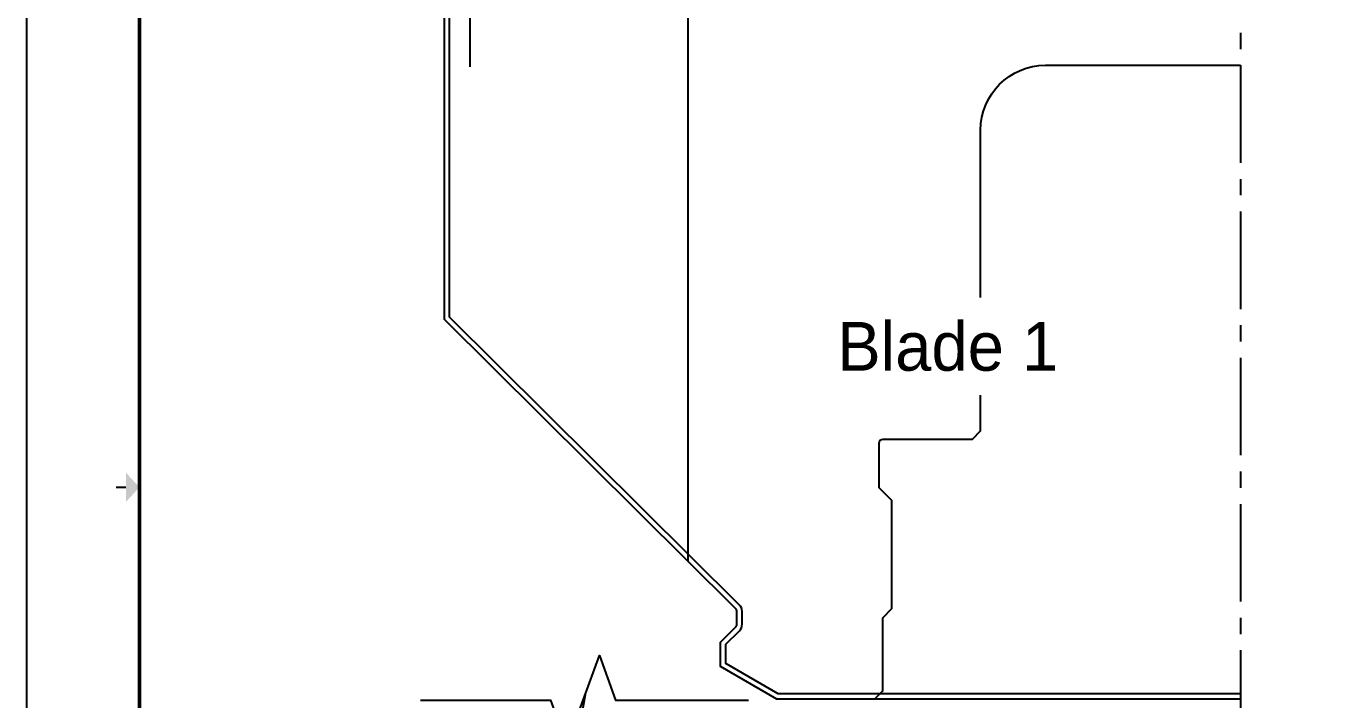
# Model space of a CAD drawing. Extents: x 34 to 102, y 11 to 33.
# Drawn here: x 34 to 44.15, y 20.35 to 25.53 of the extents above; entities that cross this region are included whole.
import ezdxf
from ezdxf.enums import TextEntityAlignment as Align

# ---------------------------------------------------------------- set-up
doc = ezdxf.new("R2010")
doc.units = 0
doc.header["$MEASUREMENT"] = 0
doc.linetypes.add('CENTER2', pattern=[1.125, 0.75, -0.125, 0.125, -0.125])
doc.layers.get('0').update_dxf_attribs({"linetype": 'CONTINUOUS'})
for name, color, linetype in [('CDG-37977R1', 7, 'CONTINUOUS'), ('CLine', 5, 'CENTER2'), ('Dims', 4, 'CONTINUOUS'), ('Title Block', 7, 'CONTINUOUS')]:
    doc.layers.add(name, color=color, linetype=linetype)
doc.layers.add('Non Print Text', color=3, linetype='CONTINUOUS', plot=False)
doc.styles.add('RomanD', font='romand.shx', dxfattribs={"width": 0.9})
doc.styles.add('RomanS', font='romans')

# ---------------------------------------------------------------- blocks, each defined once
blk = doc.blocks.new('COT_Dblock')
at = {"layer": 'Title Block', "color": 8}
blk.add_lwpolyline([(0, 0), (34, 0), (34, 22), (0, 22)], close=True, dxfattribs=at)
at = {"layer": 'Title Block', "const_width": 0.03}
blk.add_lwpolyline([(33.13, 21.25), (0.87, 21.25), (0.87, 0.75), (33.13, 0.75)], close=True, dxfattribs=at)
at = {"layer": 'Title Block', "const_width": 0.015}
blk.add_lwpolyline([(0.69, 11), (0.765, 11)], dxfattribs=at)
at = {"layer": 'Title Block'}
blk.add_solid([(0.765, 10.887), (0.765, 11.113), (0.87, 11)], dxfattribs=at)
at = {"layer": 'Title Block', "color": 1, "style": 'RomanS', "flags": 8}
for tag, p in [('FNAME', (0.62, 3.75)), ('REVDATE', (0.62, 2.25)), ('USER', (0.62, 0.75))]:
    blk.add_attdef(tag, text='', height=0.047, rotation=90, dxfattribs=at).set_placement(p, align=Align.BOTTOM_LEFT)
at = {"layer": 'Title Block', "color": 3, "style": 'RomanS', "flags": 8}
blk.add_attdef('DRAWN', text='', height=0.11, dxfattribs=at).set_placement((28.7, 1.984), align=Align.MIDDLE_CENTER)
at = {"layer": 'Title Block', "color": 3, "style": 'RomanD', "width": 0.9, "flags": 8}
for tag, height, p in [('TITL1', 0.125, (31.337, 1.684)), ('TITL2', 0.094, (31.337, 1.514)), ('TITL3', 0.094, (31.337, 1.374))]:
    blk.add_attdef(tag, text='', height=height, dxfattribs=at).set_placement(p, align=Align.MIDDLE_CENTER)
at = {"layer": 'Title Block', "color": 3, "style": 'RomanS', "flags": 8}
for tag, p in [('DDATE', (28.356, 1.672)), ('CHECK', (28.356, 1.406)), ('MATRL', (28.356, 1.149)), ('PDATE', (28.356, 0.883)), ('SCALE', (29.896, 0.855)), ('SHEET', (32.005, 0.855))]:
    blk.add_attdef(tag, text='', height=0.094, dxfattribs=at).set_placement(p, align=Align.MIDDLE_LEFT)
for tag, p in [('FSCM#', (30.337, 1.121)), ('DWG#', (31.81, 1.121)), ('REV#', (32.97, 1.121))]:
    blk.add_attdef(tag, text='', height=0.094, dxfattribs=at).set_placement(p, align=Align.TOP_CENTER)

msp = doc.modelspace()

# ---------------------------------------------------------------- linework, layer by layer
at = {"linetype": 'ByBlock', "flags": 128}
msp.add_lwpolyline([(39.08987, 21.41671), (39.08987, 26.28108, -0.38887873), (40.68734, 28.02442), (43.33987, 28.25648)], format="xyb", dxfattribs=at)
at = {"linetype": 'Continuous', "flags": 128}
msp.add_lwpolyline([(37.03269, 20.348), (38.03269, 20.348), (38.15769, 20.00456), (38.40769, 20.69143), (38.53269, 20.348), (39.55354, 20.348)], dxfattribs=at)
at = {"layer": 'CDG-37977R1', "color": 7, "linetype": 'Continuous', "flags": 128}
for points in [[(43.33987, 20.35708), (39.77288, 20.35708), (39.33987, 20.60708), (39.33987, 20.79458), (39.45571, 20.91043, 0.19891237), (39.46487, 20.93253), (39.46487, 21.03157, 0.199913), (39.45563, 21.05375), (37.21487, 23.27733), (37.21487, 26.29458), (37.40237, 27.29458, -0.02112914), (37.60312, 28.16943, -0.4124498), (40.20236, 29.65968), (43.33987, 28.81898)], [(43.33987, 20.39708), (39.7836, 20.39708), (39.37987, 20.63018), (39.37987, 20.77802), (39.484, 20.88215, 0.19891237), (39.50487, 20.93253), (39.50487, 21.03157, 0.199913), (39.4838, 21.08214), (37.25487, 23.29399), (37.25487, 26.29087), (37.44169, 27.28725, -0.00039591), (37.44476, 27.30373, -0.00039591)], [(40.52487, 20.35708), (40.58737, 20.41958), (40.58737, 20.98208), (40.65752, 21.05223), (40.65752, 21.88318), (40.55862, 21.98208), (40.55862, 22.32583, -0.41421356), (40.58987, 22.35708), (41.27737, 22.35708), (41.33987, 22.41958), (41.33987, 24.73208, -0.41421356), (41.83987, 25.23208), (43.33987, 25.23208)]]:
    msp.add_lwpolyline(points, format="xyb", dxfattribs=at)
at = {"layer": 'CLine'}
msp.add_line((43.33987, 29.73208), (43.33987, 20.10708), dxfattribs=at)
at = {"layer": 'CLine', "color": 1, "linetype": 'ByBlock'}
msp.add_line((37.41047, 26.76612), (37.41047, 25.22113), dxfattribs=at)
at = {"layer": 'Dims'}
msp.add_line((37.81191, 17.67562), (38.30433, 20.40746), dxfattribs=at)

# ---------------------------------------------------------------- block references
at = {"layer": 'Title Block'}
msp.add_blockref('COT_Dblock', (34, 10.98594), dxfattribs=at)

# ---------------------------------------------------------------- next in the draw order: texts
at = {"layer": 'Non Print Text', "insert": (40.23685, 23.25759), "char_height": 0.375, "attachment_point": 1, "bg_fill": 3, "box_fill_scale": 1.5, "bg_fill_color": 256, "bg_fill_transparency": 0}
msp.add_mtext_dynamic_manual_height_columns('Blade 1', width=2.48988, gutter_width=1, heights=[0], dxfattribs=at)

doc.saveas('drawing.dxf')
